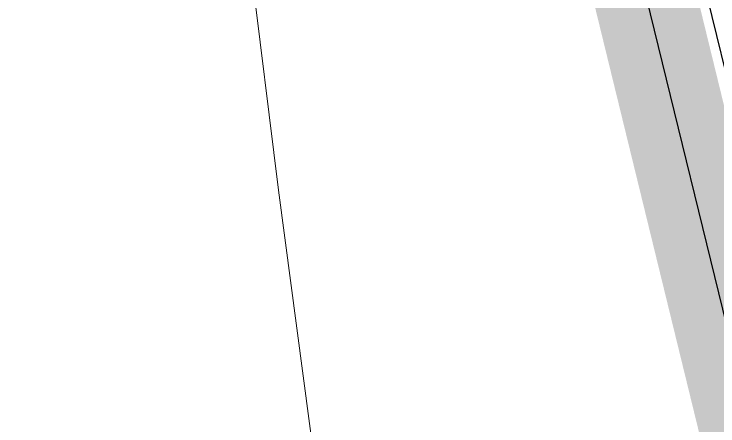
# Model space of a CAD drawing. Header units: metres. Extents: x -8 to 247, y -4 to 148.
# Drawn here: x 232.852 to 236.304, y 82.307 to 84.324 of the extents above; entities that cross this region are included whole.
import ezdxf

# ---------------------------------------------------------------- set-up
doc = ezdxf.new("R2010")
doc.units = ezdxf.units.M
doc.header["$LTSCALE"] = 5
doc.linetypes.add('DISCONTINU', pattern=[0.75, 0.5, -0.25])
doc.layers.add('800 Espace-vert', color=8, linetype='Continuous', lineweight=5)
doc.layers.add('_contour jardin', color=3, linetype='Continuous')
doc.layers.add('limite de propriété', color=7, linetype='Continuous')

msp = doc.modelspace()

# ---------------------------------------------------------------- linework, layer by layer
at = {"layer": '800 Espace-vert', "color": 8}
msp.add_lwpolyline([(239.6511, 60.6618), (235.4562, 73.6423), (234.1494, 83.4617), (234.014, 84.5575), (231.5675, 91.2779), (229.7041, 95.402), (229.7041, 95.402), (228.1702, 95.4013), (228.1702, 90.1552), (230.9441, 90.1552), (230.9441, 78.1052), (230.9441, 66.0552)], dxfattribs=at)
at = {"layer": '_contour jardin', "color": 8}
msp.add_lwpolyline([(188.3267, 114.1939), (183.1662, 71.9495), (209.1912, 71.9494), (209.1912, 69.1495), (214.5066, 69.1495), (214.5066, 64.7429), (213.3441, 64.7429), (213.3441, 56.4429), (213.5441, 56.4429), (213.5441, 55.6429), (208.3412, 55.6429), (208.3592, 38.3776), (244.2749, 38.4149), (246.4999, 41.3239), (225.8336, 125.7485), (214.4081, 124.7541), (212.7019, 110.8585)], close=True, dxfattribs=at)
at = {"layer": 'limite de propriété', "color": 8, "linetype": 'DISCONTINU'}
msp.add_line((226.0949, 125.881), (246.8197, 41.25), dxfattribs=at)
at = {"layer": 'limite de propriété', "color": 8, "const_width": 0.5, "flags": 128}
msp.add_lwpolyline([(208.3676, 38.3776), (244.2749, 38.4149), (246.4999, 41.3239), (233.2536, 95.4034)], dxfattribs=at)

doc.saveas('drawing.dxf')
